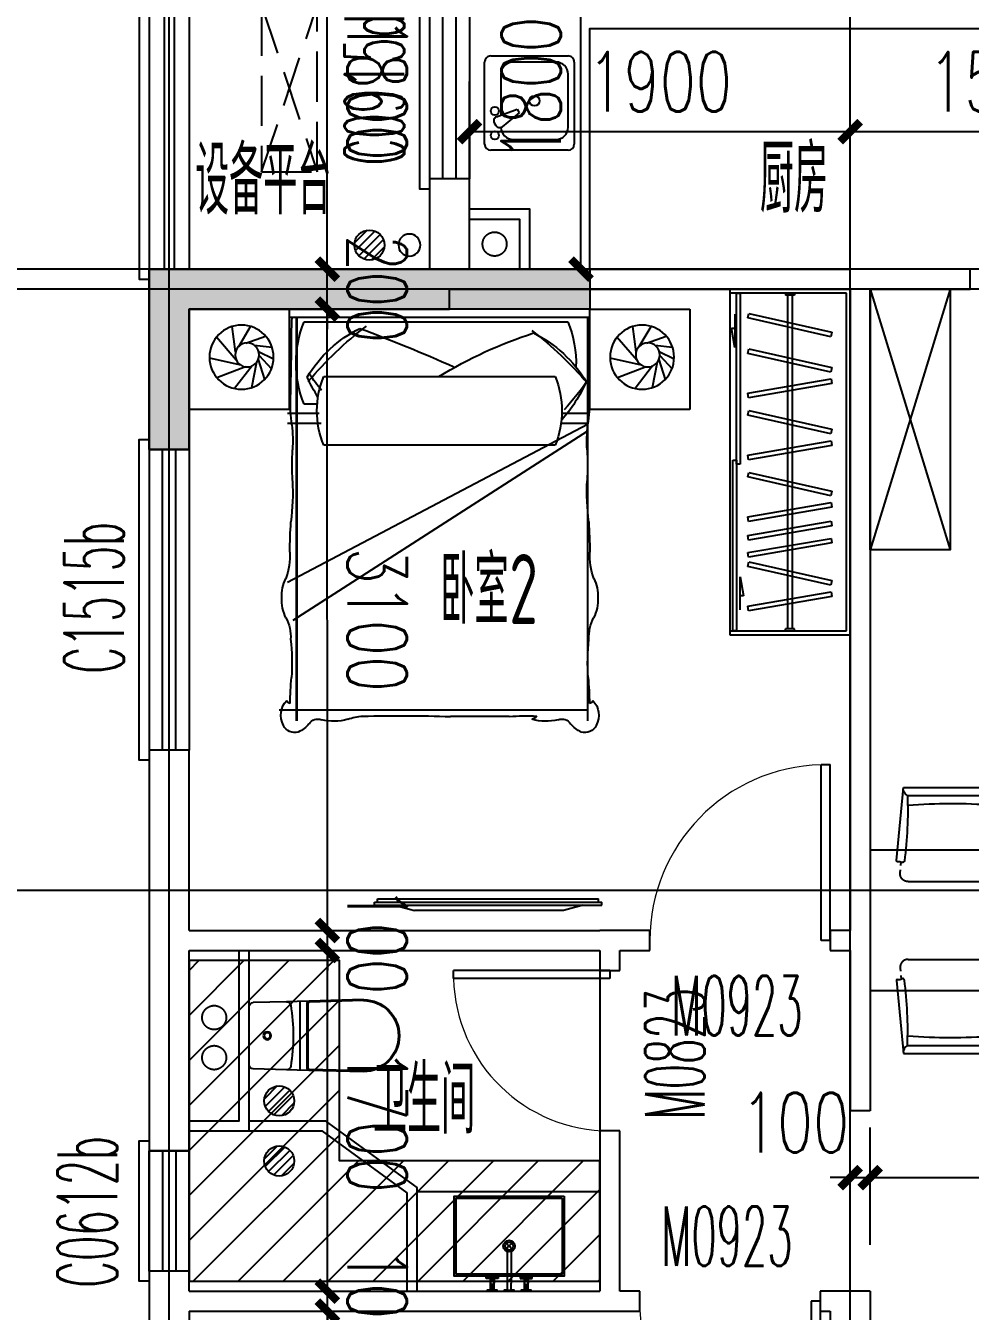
# Model space of a CAD drawing. Extents: x -129588 to 17450, y 1144 to 109436.
# Drawn here: x -44830 to -40114, y 19398 to 25813 of the extents above; entities that cross this region are included whole.
import ezdxf

# ---------------------------------------------------------------- set-up
doc = ezdxf.new("R2010")
doc.units = 0
doc.header["$LTSCALE"] = 1000
doc.header["$MEASUREMENT"] = 0
doc.linetypes.add('DASH', pattern=[0.35, 0.25, -0.1])
doc.linetypes.add('PS', pattern=[3200, 1500, -200, 1500])
for name, color, linetype in [('_S-空调立管', 7, 'Continuous'), ('A-Lvtry', 5, 'Continuous'), ('A-空调室外机', 5, 'DASH'), ('A-第三道尺寸线', 105, 'Continuous'), ('A-线脚看线', 9, 'Continuous'), ('A-降板区域', 251, 'Continuous'), ('AE-FLOR', 151, 'Continuous'), ('DOTE', 16, 'Continuous'), ('NL', 5, 'Continuous'), ('PS', 6, 'PS'), ('PUB_HATCH', 8, 'Continuous'), ('PUB_TEXT', 7, 'Continuous'), ('WALL', 2, 'Continuous'), ('WINDOW', 4, 'Continuous'), ('WINDOW_TEXT', 7, 'Continuous'), ('剪力墙', 6, 'Continuous'), ('商业', 2, 'Continuous'), ('栏杆', 142, 'Continuous')]:
    doc.layers.add(name, color=color, linetype=linetype)
for name, color, linetype, plot in [('A-area(算全面积)', 21, 'Continuous', False), ('A-area(算半面积)', 23, 'Continuous', False), ('A-FUR', 8, 'Continuous', False)]:
    doc.layers.add(name, color=color, linetype=linetype, plot=plot)
doc.styles.add('_TCH_DIM_T3', font='SIMPLEX.shx', dxfattribs={"width": 0.705882, "bigfont": 'GBCBIG.shx'})
doc.styles.add('_TCH_WINDOW', font='SIMPLEX.shx', dxfattribs={"width": 0.7, "height": 3.5, "bigfont": 'GBCBIG.shx'})
doc.styles.get("Standard").update_dxf_attribs({"font": 'gbenor.shx', "width": 0.7, "bigfont": 'gbcbig.shx'})
doc.dimstyles.new('_TCH_ARCH&&100', dxfattribs={"dimtxt": 297.5, "dimasz": 100, "dimexe": 250, "dimexo": 300, "dimgap": 100, "dimtad": 1, "dimdec": 0, "dimzin": 0, "dimdsep": 46, "dimtxsty": '_TCH_DIM_T3', "dimblk": 'ARCHTICK', "dimcen": 0.09, "dimclrt": 7, "dimazin": 2, "dimtfac": 1, "dimtdec": 0, "dimtix": 1, "dimtmove": 2, "dimatfit": 3, "dimfxl": 0, "dimtolj": 1, "dimtzin": 0, "dimarcsym": 0})

# ---------------------------------------------------------------- blocks, each defined once
blk = doc.blocks.new('jgjlq030328')
at = {"layer": 'PUB_HATCH'}
blk.add_hatch(color=256, dxfattribs=at).paths.add_polyline_path([(-290535, 16011.9), (-290535, 16911.9), (-288335, 16911.9), (-288335, 16711.9), (-290335, 16711.9), (-290335, 16011.9)])
at = {"layer": '剪力墙'}
blk.add_lwpolyline([(-290535, 16011.9), (-290535, 16911.9), (-288335, 16911.9), (-288335, 16711.9), (-290335, 16711.9), (-290335, 16011.9)], close=True, dxfattribs=at)
blk = doc.blocks.new('zhouxianssceng0329')
at = {"layer": 'DOTE'}
for p, q in [((-44113.7, 132089.9), (-44113.7, 156469.4)), ((-40713.7, 132089.9), (-40713.7, 156469.4)), ((-3313.7, 143398.2), (-44988.6, 143398.2)), ((5501.3, 143298.2), (-44988.6, 143298.2)), ((5501.3, 140298.2), (-44988.6, 140298.2))]:
    blk.add_line(p, q, dxfattribs=at)
blk = doc.blocks.new('_ArchTick')
at = {"color": 0, "linetype": 'ByBlock', "const_width": 0.4}
blk.add_lwpolyline([(-0.5, -0.5), (0.5, 0.5)], dxfattribs=at)
blk = doc.blocks.new('*D995')
at = {"layer": 'A-第三道尺寸线', "color": 0, "lineweight": -2, "transparency": 16777216}
for p, q in [((17959.3, 171234.8), (18515.6, 171234.8)), ((18265.6, 169434.8), (18265.6, 171234.8)), ((17959.3, 169434.8), (18515.6, 169434.8))]:
    blk.add_line(p, q, dxfattribs=at)
at = {"layer": 'Defpoints', "color": 0, "transparency": 16777216}
for p in [(17659.3, 171234.8), (18265.6, 171234.8), (17659.3, 169434.8)]:
    blk.add_point(p, dxfattribs=at)
at = {"layer": 'A-第三道尺寸线', "color": 0, "lineweight": -2, "transparency": 16777216, "xscale": 100, "yscale": 100, "zscale": 100}
for p, rotation in [((18265.6, 171234.8), 90), ((18265.6, 169434.8), 270)]:
    blk.add_blockref('_ArchTick', p, dxfattribs=dict(at, rotation=rotation))
at = {"layer": 'A-第三道尺寸线', "color": 7, "transparency": 16777216, "insert": (18016.8, 170334.8), "char_height": 297.5, "attachment_point": 5, "rotation": 90, "style": '_TCH_DIM_T3'}
blk.add_mtext('\\A1;1800', dxfattribs=at)
blk = doc.blocks.new('A$C2EEA3612')
at = {"linetype": 'Continuous'}
for p, q in [((-180, 570), (-172.9, 299.7)), ((-175, 570.2), (-168, 299.8)), ((175, 570.2), (168, 299.8)), ((180, 570), (172.9, 299.7)), ((-172.9, 299.7), (-171.1, 240)), ((-163, 295), (163, 295)), ((-163, 290), (163, 290)), ((172.9, 299.7), (171.1, 240)), ((-171.6, 255), (171.6, 255)), ((-171.1, 240), (-169.5, 186.6)), ((171.1, 240), (169.5, 186.6)), ((-169.5, 186.6), (-165.6, 19.4)), ((169.5, 186.6), (165.6, 19.4)), ((-145.6, 0), (145.6, 0))]:
    blk.add_line(p, q, dxfattribs=at)
for radius in [20, 15]:
    blk.add_circle((0, 90), radius, dxfattribs=at)
for centre, radius, start, end in [((0, 570), 180, 0, 180), ((0, 570), 175, 0, 180), ((-163, 300), 10, 181.7534, 270), ((-163, 300), 5, 181.7534, 270), ((163, 300), 5, 270, 358.2466), ((163, 300), 10, 270, 358.2466), ((-149.5, 187.2), 20, 99.85566, 181.7534), ((0, -673.3), 893.4, 80.14434, 99.85566), ((149.5, 187.2), 20, 358.2466, 80.14434), ((-145.6, 20), 20, 181.7534, 270), ((145.6, 20), 20, 270, 358.2466)]:
    blk.add_arc(centre, radius, start, end, dxfattribs=at)
blk = doc.blocks.new('g3wr')
at = {"color": 251}
blk.add_wipeout([(92376.5, 176270.3), (92376.5, 176416), (92376.5, 176561.6), (92382.1, 176575.5), (92395.9, 176581.5), (92459.4, 176583.5), (92576.3, 176580.9), (92666.2, 176588.6), (92736.4, 176588), (92946.5, 176596), (92946.5, 176591), (93056.8, 176558.2), (93056.8, 176558.2), (93126.5, 176416), (93075.6, 176297.8), (92946.5, 176236), (92831.5, 176244.5), (92676.2, 176243), (92576.3, 176251), (92395.9, 176250.4)], dxfattribs=at)
at = {"xscale": -1, "rotation": 270}
blk.add_blockref('A$C2EEA3612', (92376.5, 176416), dxfattribs=at)
blk = doc.blocks.new('A$C12CE3BE6')
at = {"ltscale": 10}
for p, q in [((180, 469), (200, 469)), ((184.5, 442), (184.5, 469)), ((195.5, 442), (195.5, 469)), ((285.2, 469), (265.2, 469)), ((370, 469), (350, 469)), ((354.5, 442), (354.5, 469)), ((365.5, 442), (365.5, 469)), ((220, 412), (160, 412)), ((160, 412), (160, 405)), ((220, 405), (160, 405)), ((180, 412), (180, 435)), ((182.5, 422), (182.5, 442)), ((197.5, 442), (182.5, 442)), ((197.5, 422), (182.5, 422)), ((187, 412), (187, 422)), ((193, 412), (193, 422)), ((197.5, 422), (197.5, 442)), ((200, 412), (200, 435)), ((220, 405), (220, 412)), ((265.2, 260), (265.2, 435)), ((285.2, 260), (285.2, 435)), ((330, 412), (390, 412)), ((330, 405), (330, 412)), ((330, 405), (390, 405)), ((350, 412), (350, 435)), ((352.5, 422), (352.5, 442)), ((352.5, 442), (367.5, 442)), ((352.5, 422), (367.5, 422)), ((357, 412), (357, 422)), ((363, 412), (363, 422)), ((367.5, 422), (367.5, 442)), ((370, 412), (370, 435)), ((390, 412), (390, 405))]:
    blk.add_line(p, q, dxfattribs=at)
for p, q in [((260.9, 235.9), (289.1, 264.1)), ((260.9, 264.1), (289.1, 235.9))]:
    blk.add_line(p, q)
for points in [[(200, 435), (200, 469), (215, 469), (215, 475), (165, 475), (165, 469), (180, 469), (180, 435)], [(285.2, 435), (285.2, 469), (299.8, 469), (299.8, 475), (250.2, 475), (250.2, 469), (265.2, 469), (265.2, 435)], [(370, 435), (370, 469), (385, 469), (385, 475), (335, 475), (335, 469), (350, 469), (350, 435)]]:
    blk.add_lwpolyline(points, dxfattribs=at)
for points in [[(0, 0), (0, 400), (550, 400), (550, 0)], [(10, 10), (10, 390), (540, 390), (540, 10)]]:
    blk.add_lwpolyline(points, close=True)
for centre in [(190, 408.5), (360, 408.5)]:
    blk.add_circle(centre, 3.5, dxfattribs=at)
for radius in [29.1, 20]:
    blk.add_circle((275, 250), radius)
blk.add_arc((275.2, 260), 10, 180, 0, dxfattribs=at)
blk = doc.blocks.new('床-次')
for p, q in [((0, 1250), (-500, 1250)), ((-500, 1250), (-500, 750)), ((0, 750), (0, 1250)), ((-230.3, 1099.5), (-298, 1160.7)), ((-211.2, 1097.1), (-246.7, 1171.4)), ((-179.1, 1074.2), (-189.7, 1163.7)), ((-251.5, 1094.8), (-351.2, 1125.9)), ((-168.5, 1032.8), (-133.7, 1131.8)), ((-281.6, 1064.1), (-395.4, 976.5)), ((-264.8, 1087), (-391.3, 1061.6)), ((-287.6, 1032.1), (-341.4, 888.3)), ((-185.3, 997.5), (-85.7, 1056.5)), ((-279.8, 1009.2), (-244.4, 851.5)), ((-253.8, 985.3), (-140.1, 886)), ((-212.8, 981.5), (-86.3, 964.7)), ((-40, 738.5), (-2054.4, 738.5)), ((-40, 738.5), (-2054.4, 738.5)), ((-1999.7, 738.5), (-1999.7, -801.2)), ((-608.2, 738.5), (-1552.4, -732.5)), ((-575.1, 738.5), (-1363.6, -758.2)), ((-570.6, 738.5), (-570.6, 606)), ((-519.8, 738.5), (-519.8, 615.5)), ((-500, 750), (0, 750)), ((-40, -750), (-40, 750)), ((-40, 750), (0, 750)), ((0, 750), (0, -750)), ((-63, -675.7), (-63, 640.9)), ((-678.3, 577.3), (-678.3, -578.2)), ((-336.3, -578.2), (-336.3, 577.3)), ((-570.6, -590.9), (-570.6, -758.2)), ((-519.8, -600.4), (-519.8, -758.2)), ((-473.4, -610.8), (-473.4, -675.7)), ((-40, -711.5), (-2054.4, -711.5)), ((-40, -715.5), (-2054.4, -715.5)), ((0, -750), (-500, -750)), ((-500, -750), (-500, -1250)), ((0, -750), (-40, -750)), ((0, -1250), (0, -750)), ((-211.2, -902.9), (-246.7, -828.6)), ((-251.5, -905.2), (-351.2, -874.1)), ((-230.3, -900.5), (-298, -839.3)), ((-179.1, -925.8), (-189.7, -836.3)), ((-168.5, -967.2), (-133.7, -868.2)), ((-281.6, -935.9), (-395.4, -1023.5)), ((-264.8, -913), (-391.3, -938.4)), ((-185.3, -1002.5), (-85.7, -943.5)), ((-287.6, -967.9), (-341.4, -1111.7)), ((-279.8, -990.8), (-244.4, -1148.5)), ((-253.8, -1014.7), (-140.1, -1114)), ((-212.8, -1018.5), (-86.3, -1035.3)), ((-500, -1250), (0, -1250))]:
    blk.add_line(p, q)
for centre, radius in [((-239.3, 1011.5), 160), ((-228.1, 1039.5), 60), ((-239.3, -988.5), 160), ((-228.1, -960.5), 60)]:
    blk.add_circle(centre, radius)
for centre, radius, start, end in [((-2050.6, 726), 61.8, 114.65516, 197.05817), ((-2025.4, 689.2), 106, 45.78413, 118.72126), ((-1447.1, 581), 209.9, 87.96316, 116.12762), ((-1430.8, 599), 192, 63.04698, 92.64916), ((-1225.8, 1105.3), 355.3, 250.60635, 272.32801), ((-1983, 763.6), 138.4, 203.70607, 231.95597), ((-1950.6, 749.2), 16, 93.39574, 183.44183), ((-1965.7, -466.9), 1215.2, 83.96781, 90.04075), ((-1770.2, 1899.8), 1160.2, 266.64954, 276.11997), ((-1636.1, 955.2), 209.3, 267.15615, 297.45765), ((-1221.3, -1525.3), 2275.6, 85.96877, 89.74947), ((-909.2, 2045.3), 1309.4, 263.33019, 272.35813), ((-778.2, -773.7), 1512.6, 87.0776, 92.9224), ((-655.9, 1541.2), 805.5, 266.782, 275.59148), ((-480.7, 163.8), 583.8, 86.03666, 99.53314), ((-58.4, 47), 749.3, 113.83469, 131.46224), ((532.5, -530), 1548.8, 124.57489, 131.88808), ((-774.9, -20652.4), 21401.2, 88.49238, 89.10433), ((-1546.8, -636.7), 1810.6, 37.31306, 49.42063), ((-689.8, 185.7), 637.9, 26.40883, 59.00025), ((-160, -2198.1), 2939.9, 87.66163, 91.01156), ((-2098.3, 610.2), 53.6, 340.23108, 55.86441), ((-268.2, 142.5), 539, 67.62117, 92.10241), ((-1819.9, 531), 236, 164.99871, 197.18078), ((-507.3, 161.9), 449.1, 67.62117, 112.37883), ((-2002.9, 452.2), 43.4, 129.07345, 167.94605), ((-2962.5, 430.3), 933.9, 354.95264, 3.41649), ((-2185.6, 1136.9), 2172.2, 328.3558, 342.10444), ((5743.4, 272.5), 7776, 179.44258, 181.07566), ((-1219.9, 79.3), 812.7, 176.67233, 181.72422), ((-7673.2, -3224.4), 8087.9, 20.45865, 24.04845), ((-9950.5, -199.5), 7922.3, 358.6733, 1.8401), ((-2329.2, -362.3), 299.6, 341.30518, 356.04213), ((-1523.8, 732.7), 1810.6, 309.96455, 322.68694), ((-666.8, -113.7), 637.9, 300.99975, 333.59117), ((-1819.9, -528), 236, 162.81922, 195.00129), ((-2098.3, -607.2), 53.6, 304.13559, 19.76892), ((-507.3, -162.9), 449.1, 247.62117, 292.37883), ((-35.4, 25), 749.3, 237.46377, 246.16531), ((555.5, 626), 1548.8, 231.63721, 235.42511), ((-2050.6, -723), 61.8, 162.94183, 245.34484), ((-1983, -760.6), 138.4, 128.04403, 156.29393), ((-268.2, -177.3), 539, 247.62117, 292.37883), ((-2025.4, -686.2), 106, 241.27874, 314.21587), ((-1950.6, -746.2), 16, 176.55817, 266.60426), ((-1965.7, 469.9), 1215.2, 269.95925, 276.03219), ((-1770.2, -1896.8), 1160.2, 83.88003, 93.35046), ((-1636.1, -952.2), 209.3, 62.54235, 92.84385), ((-1447.1, -578), 209.9, 243.87238, 272.03684), ((-1430.8, -596), 192, 267.35084, 296.95302), ((-1225.8, -1102.3), 355.3, 87.67199, 109.39365), ((-1221.3, 1528.3), 2275.6, 270.25053, 274.03123), ((-909.2, -2042.3), 1309.4, 87.64187, 96.66981), ((-778.2, 776.7), 1512.6, 267.0776, 272.9224), ((-655.9, -1538.2), 805.5, 84.40852, 93.218), ((-480.7, -160.8), 583.8, 260.46686, 273.96334), ((-774.9, 20655.4), 21401.2, 270.89567, 271.50762), ((-160, 2201.1), 2939.9, 268.98844, 272.33837)]:
    blk.add_arc(centre, radius, start, end)
at = {"text_generation_flag": 4, "width": 0.8, "flags": 9}
for tag, p in [('XSIZE', (-239.3, 1011.5)), ('YSIZE', (-239.3, 1011.5)), ('XSIZE', (-239.3, -988.5)), ('YSIZE', (-239.3, -988.5))]:
    blk.add_attdef(tag, p, '', height=0.5, rotation=180, dxfattribs=at)
blk = doc.blocks.new('32Y54')
at = {"linetype": 'DASH', "ltscale": 20}
for p, q in [((-6926.5, 151563.5), (-6926.5, 152666.1)), ((-6911.2, 152666.1), (-6926.5, 152666.1)), ((-6911.2, 151548.5), (-6911.2, 152682.5)), ((-6911.2, 151548.5), (-6911.2, 152682.5)), ((-6896.2, 152682.5), (-6911.2, 152682.5)), ((-6896.2, 151548.5), (-6896.2, 152682.5)), ((-6896.2, 152590), (-6868.9, 152491.4)), ((-6868.9, 152491.4), (-6868.9, 151747.1)), ((-6896.2, 151648.5), (-6868.9, 151747.1)), ((-6896.2, 151548.5), (-6911.2, 151548.5))]:
    blk.add_line(p, q, dxfattribs=at)
at = {"linetype": 'ByBlock', "ltscale": 20}
blk.add_line((-6911.2, 151563.5), (-6926.5, 151563.5), dxfattribs=at)
blk = doc.blocks.new('u5g')
at = {"color": 8, "linetype": 'DASH', "ltscale": 20}
for p, q in [((10502.8, 151826.4), (10512.8, 151826.4)), ((10502.8, 151776.4), (10512.8, 151776.4)), ((10512.8, 151826.4), (10512.8, 151776.4)), ((12177.7, 151813.9), (10512.8, 151813.9)), ((12177.7, 151788.9), (10512.8, 151788.9)), ((12187.8, 151826.4), (12177.7, 151826.4)), ((12177.7, 151826.4), (12177.7, 151776.4)), ((12187.8, 151776.4), (12177.7, 151776.4))]:
    blk.add_line(p, q, dxfattribs=at)
at = {"color": 8, "ltscale": 20}
for p, q in [((11917.6, 151531.4), (12012.7, 151550.3)), ((12082.8, 151531.4), (11917.6, 151531.4)), ((12012.7, 151550.3), (12012.7, 151531.4)), ((10607.7, 151503.4), (10772.9, 151503.4)), ((10772.9, 151503.4), (10677.8, 151484.5)), ((10677.8, 151484.5), (10677.8, 151503.4))]:
    blk.add_line(p, q, dxfattribs=at)
at = {"linetype": 'DASH', "ltscale": 20}
for points in [[(12207.8, 152126.4), (10482.8, 152126.4), (10482.8, 151476.4), (12207.8, 151476.4)], [(10502.8, 151531.4), (11355.3, 151531.4), (11355.3, 151511.4), (10502.8, 151511.4)], [(11335.3, 151511.4), (12187.8, 151511.4), (12187.8, 151491.4), (11335.3, 151491.4)]]:
    blk.add_lwpolyline(points, close=True, dxfattribs=at)
blk.add_lwpolyline([(12187.8, 151476.4), (12187.8, 152106.4), (10502.8, 152106.4), (10502.8, 151476.4)], dxfattribs=at)
at = {"color": 8, "linetype": 'DASH', "ltscale": 20}
for points in [[(10603.3, 151578.7), (10696.8, 152026.6), (10719.8, 152021.8), (10626.3, 151573.9)], [(10780.1, 151578.7), (10873.6, 152026.6), (10896.6, 152021.8), (10803.1, 151573.9)], [(11001.3, 151572.3), (10930.5, 152024.3), (10953.7, 152028), (11024.5, 151576)], [(11087.5, 151578.7), (11181, 152026.6), (11204, 152021.8), (11110.4, 151573.9)], [(11310.5, 151572.3), (11239.7, 152024.3), (11262.9, 152028), (11333.7, 151576)], [(11396.6, 151578.7), (11490.1, 152026.6), (11513.1, 152021.8), (11419.6, 151573.9)], [(11617.8, 151572.3), (11547, 152024.3), (11570.2, 152028), (11641, 151576)], [(11711, 151572.3), (11640.2, 152024.3), (11663.4, 152028), (11734.2, 151576)], [(11796.6, 151572.3), (11725.8, 152024.3), (11749, 152028), (11819.8, 151576)], [(11842.7, 151578.7), (11936.3, 152026.6), (11959.3, 152021.8), (11865.7, 151573.9)], [(12064, 151572.3), (11993.2, 152024.3), (12016.4, 152028), (12087.2, 151576)]]:
    blk.add_lwpolyline(points, close=True, dxfattribs=at)
blk = doc.blocks.new('chair4')
at = {"ltscale": 20}
for p, q in [((-364.8, 269), (0, 234.3)), ((-388.8, 247), (-371.7, 245.5)), ((-40, 213.8), (-40, -213.8)), ((0, 234.3), (0, -234.3)), ((-388.8, -247), (-371.7, -245.5)), ((-364.8, -269), (0, -234.3))]:
    blk.add_line(p, q, dxfattribs=at)
at = {"linetype": 'DASH', "ltscale": 200}
for p, q in [((-470, 210.5), (-470, -210.5)), ((-426.4, 250.4), (-410.4, 248.9)), ((-426.4, -250.4), (-410.4, -248.9))]:
    blk.add_line(p, q, dxfattribs=at)
at = {"ltscale": 20, "extrusion": (0, 0, -1)}
for centre, major_axis, ratio, start_param, end_param in [((-440.3, 264.1), (50.3, 50.3), 1, 0.774487, 1.131895), ((-365.2, 265), (2.83, 2.83), 1, 3.91608, 5.586837), ((-365.9, 237.3), (5.66, -5.66), 1, 0.914477, 2.702691), ((-124.5, 1886.5), (-1792.2, 85), 0.932857, 4.621064, 4.803714), ((-2032.8, -2.5), (-3, 2384.1), 0.819086, 1.481782, 1.659811), ((-6.5, 197.7), (26.3, 26.3), 1, 4.375488, 5.671939), ((-365.9, -237.3), (5.66, 5.66), 1, 3.580494, 5.368708), ((-440.3, -264.1), (50.3, -50.3), 1, -1.131895, -0.774487), ((-124.5, -1886.5), (1792.2, 85), 0.932857, 4.621064, 4.803714), ((-6.5, -197.7), (26.3, 26.3), 1, 2.182042, 3.478494), ((-365.2, -265), (2.83, -2.83), 1, 0.696349, 2.367105)]:
    blk.add_ellipse(centre, major_axis=major_axis, ratio=ratio, start_param=start_param, end_param=end_param, dxfattribs=at)
at = {"linetype": 'DASH', "ltscale": 200, "extrusion": (0, 0, -1)}
for centre, start_param, end_param in [((-430, 210.5), 3.926991, 5.586837), ((-430, -210.5), 2.267145, 3.926991)]:
    blk.add_ellipse(centre, major_axis=(28.3, 28.3), ratio=1, start_param=start_param, end_param=end_param, dxfattribs=at)
blk = doc.blocks.new('canzhuo01')
for p, q in [((38356.8, 175032.9), (36956.8, 175032.9)), ((38356.8, 174332.9), (38356.8, 175032.9)), ((36956.8, 174332.9), (38356.8, 174332.9))]:
    blk.add_line(p, q)
at = {"extrusion": (0, 0, -1), "xscale": -1, "zscale": -1, "rotation": 270}
for p in [(-37356.8, 175346.8), (-37956.8, 175346.8)]:
    blk.add_blockref('chair4', p, dxfattribs=at)
at = {"xscale": -1, "rotation": 90}
for p in [(37356.8, 174018.9), (37956.8, 174018.9)]:
    blk.add_blockref('chair4', p, dxfattribs=at)
blk = doc.blocks.new('t4')
at = {"layer": 'A-Lvtry'}
for p, q in [((3876545.3, 2552259.6), (3876931.4, 2552259.6)), ((3876514.8, 2551819.5), (3876514.8, 2552229.1)), ((3876819.6, 2552205.6), (3876606.3, 2552205.6)), ((3876961.9, 2552229.1), (3876961.9, 2551819.5)), ((3876545.3, 2552144.6), (3876545.3, 2551880.5)), ((3876790.3, 2552072.2), (3876875.1, 2552142)), ((3876913.8, 2552122.3), (3876905.6, 2552136.5)), ((3876800.4, 2552054.6), (3876790.3, 2552072.2)), ((3876903.3, 2552093.1), (3876800.4, 2552054.6)), ((3876880.6, 2551880.5), (3876880.6, 2552084.6)), ((3876606.3, 2551819.5), (3876819.6, 2551819.5)), ((3876931.4, 2551789), (3876545.3, 2551789))]:
    blk.add_line(p, q, dxfattribs=at)
for centre, major_axis, start_param, end_param in [((3876545.3, 2552229.1), (-21.6, 21.6), -0.785398, 0.785398), ((3876931.4, 2552229.1), (-21.6, 21.6), 3.926991, 5.497787), ((3876606.3, 2552144.6), (-43.1, 43.1), -0.785398, 0.785398), ((3876819.6, 2552144.6), (43.1, 43.1), 5.497787, 7.068583), ((3876911.1, 2552185.3), (-14.4, 14.4), 4.712389, 10.995574), ((3876888, 2552126.3), (14.4, 14.4), 6.021386, 7.757331), ((3876911.1, 2552063.4), (14.4, 14.4), 6.283185283893945, 12.56637059107353), ((3876896.2, 2552112.2), (-14.4, 14.4), 2.714645, 4.45059), ((3876713, 2552012.6), (18, 18), 6.283185283897186, 12.56637059107677), ((3876606.3, 2551880.5), (-43.1, 43.1), 0.785398, 2.356194), ((3876819.6, 2551880.5), (-43.1, 43.1), 2.356194, 3.926991), ((3876545.3, 2551819.5), (21.6, 21.6), 2.356194, 3.926991), ((3876931.4, 2551819.5), (-21.6, 21.6), 2.356194, 3.926991)]:
    blk.add_ellipse(centre, major_axis=major_axis, ratio=1, start_param=start_param, end_param=end_param, dxfattribs=at)
blk = doc.blocks.new('ktswaj')
at = {"linetype": 'DASH'}
blk.add_lwpolyline([(15990.1, 179082.6), (15990.1, 178253.3), (16268.4, 178253.3), (16268.4, 179082.6)], close=True, dxfattribs=at)
for points in [[(15990.1, 179082.6), (16268.4, 178253.3)], [(15990.1, 178253.3), (16268.4, 179082.6)]]:
    blk.add_lwpolyline(points, dxfattribs=at)
blk = doc.blocks.new('$TCHSYS$WIN2D')
for p, q in [((-0.5, 0.5), (0.5, 0.5)), ((-0.5, 0.5), (-0.5, -0.5)), ((0.5, 0.5), (0.5, -0.5)), ((0.5, 0.1667), (-0.5, 0.1667)), ((0.5, -0.1667), (-0.5, -0.1667)), ((-0.5, -0.5), (0.5, -0.5))]:
    blk.add_line(p, q)
blk = doc.blocks.new('$DorLib2D$00000001')
for p, q in [((0.45, 0.975), (0.5, 0.975)), ((0.45, 0), (0.45, 0.975)), ((0.5, 0), (0.5, 0.975)), ((0.5, 0), (0.45, 0))]:
    blk.add_line(p, q)
at = {"lineweight": 13}
blk.add_arc((0.475, 0), 0.975, 91.46928, 180, dxfattribs=at)
blk = doc.blocks.new('*D1003')
at = {"layer": 'A-第三道尺寸线', "color": 0, "lineweight": -2, "transparency": 16777216}
for p, q in [((-4770.7, 164566.5), (-4770.7, 165151.6)), ((-4670.7, 164566.5), (-4670.7, 165151.6)), ((-4770.7, 164901.6), (-4870.7, 164901.6)), ((-4770.7, 164901.6), (-4670.7, 164901.6)), ((-4670.7, 164901.6), (-4570.7, 164901.6))]:
    blk.add_line(p, q, dxfattribs=at)
at = {"layer": 'Defpoints', "color": 0, "transparency": 16777216}
for p in [(-4670.7, 164901.6), (-4770.7, 164266.5), (-4670.7, 164266.5)]:
    blk.add_point(p, dxfattribs=at)
at = {"layer": 'A-第三道尺寸线', "color": 0, "lineweight": -2, "transparency": 16777216, "xscale": 100, "yscale": 100, "zscale": 100}
blk.add_blockref('_ArchTick', (-4770.7, 164901.6), dxfattribs=at)
at = {"layer": 'A-第三道尺寸线', "color": 0, "lineweight": -2, "transparency": 16777216, "xscale": 100, "yscale": 100, "zscale": 100, "rotation": 180}
blk.add_blockref('_ArchTick', (-4670.7, 164901.6), dxfattribs=at)
at = {"layer": 'A-第三道尺寸线', "color": 7, "transparency": 16777216, "insert": (-5045.7, 165176.6), "char_height": 297.5, "attachment_point": 5, "style": '_TCH_DIM_T3'}
blk.add_mtext('\\A1;100', dxfattribs=at)
blk = doc.blocks.new('*D1004')
at = {"layer": 'A-第三道尺寸线', "color": 0, "lineweight": -2, "transparency": 16777216}
for p, q in [((-4670.7, 164566.5), (-4670.7, 165151.6)), ((-1470.7, 164566.5), (-1470.7, 165151.6)), ((-4670.7, 164901.6), (-1470.7, 164901.6))]:
    blk.add_line(p, q, dxfattribs=at)
at = {"layer": 'Defpoints', "color": 0, "transparency": 16777216}
for p in [(-1470.7, 164901.6), (-4670.7, 164266.5), (-1470.7, 164266.5)]:
    blk.add_point(p, dxfattribs=at)
at = {"layer": 'A-第三道尺寸线', "color": 0, "lineweight": -2, "transparency": 16777216, "xscale": 100, "yscale": 100, "zscale": 100, "rotation": 180}
blk.add_blockref('_ArchTick', (-4670.7, 164901.6), dxfattribs=at)
at = {"layer": 'A-第三道尺寸线', "color": 0, "lineweight": -2, "transparency": 16777216, "xscale": 100, "yscale": 100, "zscale": 100}
blk.add_blockref('_ArchTick', (-1470.7, 164901.6), dxfattribs=at)
at = {"layer": 'A-第三道尺寸线', "color": 7, "transparency": 16777216, "insert": (-3070.7, 165150.4), "char_height": 297.5, "attachment_point": 5, "style": '_TCH_DIM_T3'}
blk.add_mtext('\\A1;3200', dxfattribs=at)
blk = doc.blocks.new('*D1006')
at = {"layer": 'A-第三道尺寸线', "color": 0, "lineweight": -2, "transparency": 16777216}
for p, q in [((-7770.7, 171234.8), (-7130.8, 171234.8)), ((-7380.8, 169434.8), (-7380.8, 171234.8)), ((-7770.7, 169434.8), (-7130.8, 169434.8))]:
    blk.add_line(p, q, dxfattribs=at)
at = {"layer": 'Defpoints', "color": 0, "transparency": 16777216}
for p in [(-8070.7, 171234.8), (-7380.8, 171234.8), (-8070.7, 169434.8)]:
    blk.add_point(p, dxfattribs=at)
at = {"layer": 'A-第三道尺寸线', "color": 0, "lineweight": -2, "transparency": 16777216, "xscale": 100, "yscale": 100, "zscale": 100}
for p, rotation in [((-7380.8, 171234.8), 90.00040069436868), ((-7380.8, 169434.8), 270.0004006943687)]:
    blk.add_blockref('_ArchTick', p, dxfattribs=dict(at, rotation=rotation))
at = {"layer": 'A-第三道尺寸线', "color": 7, "transparency": 16777216, "insert": (-7132, 170334.8), "char_height": 297.5, "attachment_point": 5, "rotation": 270.0004, "style": '_TCH_DIM_T3'}
blk.add_mtext('\\A1;1800', dxfattribs=at)
blk = doc.blocks.new('*D1007')
at = {"layer": 'A-第三道尺寸线', "color": 0, "lineweight": -2, "transparency": 16777216}
for p, q in [((-7380.8, 169434.8), (-7380.8, 169534.8)), ((-7770.7, 169434.8), (-7130.8, 169434.8)), ((-7380.8, 169234.6), (-7380.8, 169434.8)), ((-7770.7, 169234.6), (-7130.8, 169234.6)), ((-7380.8, 169234.6), (-7380.8, 169134.6))]:
    blk.add_line(p, q, dxfattribs=at)
at = {"layer": 'Defpoints', "color": 0, "transparency": 16777216}
for p in [(-8070.7, 169434.8), (-7380.8, 169434.8), (-8070.7, 169234.6)]:
    blk.add_point(p, dxfattribs=at)
at = {"layer": 'A-第三道尺寸线', "color": 0, "lineweight": -2, "transparency": 16777216, "xscale": 100, "yscale": 100, "zscale": 100}
for p, rotation in [((-7380.8, 169434.8), 270.0004006943688), ((-7380.8, 169234.6), 90.00040069436872)]:
    blk.add_blockref('_ArchTick', p, dxfattribs=dict(at, rotation=rotation))
at = {"layer": 'A-第三道尺寸线', "color": 7, "transparency": 16777216, "insert": (-7132, 169334.7), "char_height": 297.5, "attachment_point": 5, "rotation": 270.0004, "style": '_TCH_DIM_T3'}
blk.add_mtext('\\A1;200', dxfattribs=at)
blk = doc.blocks.new('*D1008')
at = {"layer": 'A-第三道尺寸线', "color": 0, "lineweight": -2, "transparency": 16777216}
for p, q in [((-7770.7, 169234.6), (-7130.8, 169234.6)), ((-7380.7, 166134.8), (-7380.8, 169234.6)), ((-7770.7, 166134.8), (-7130.7, 166134.8))]:
    blk.add_line(p, q, dxfattribs=at)
at = {"layer": 'Defpoints', "color": 0, "transparency": 16777216}
for p in [(-8070.7, 169234.6), (-7380.8, 169234.6), (-8070.7, 166134.8)]:
    blk.add_point(p, dxfattribs=at)
at = {"layer": 'A-第三道尺寸线', "color": 0, "lineweight": -2, "transparency": 16777216, "xscale": 100, "yscale": 100, "zscale": 100}
for p, rotation in [((-7380.8, 169234.6), 90.00040069436868), ((-7380.7, 166134.8), 270.0004006943687)]:
    blk.add_blockref('_ArchTick', p, dxfattribs=dict(at, rotation=rotation))
at = {"layer": 'A-第三道尺寸线', "color": 7, "transparency": 16777216, "insert": (-7132, 167684.7), "char_height": 297.5, "attachment_point": 5, "rotation": 270.0004, "style": '_TCH_DIM_T3'}
blk.add_mtext('\\A1;3100', dxfattribs=at)
blk = doc.blocks.new('*D1009')
at = {"layer": 'A-第三道尺寸线', "color": 0, "lineweight": -2, "transparency": 16777216}
for p, q in [((-7380.7, 166134.8), (-7380.7, 166234.8)), ((-7770.7, 166134.8), (-7130.7, 166134.8)), ((-7380.7, 166034.8), (-7380.7, 166134.8)), ((-7770.7, 166034.8), (-7130.7, 166034.8)), ((-7380.7, 166034.8), (-7380.7, 165934.8))]:
    blk.add_line(p, q, dxfattribs=at)
at = {"layer": 'Defpoints', "color": 0, "transparency": 16777216}
for p in [(-8070.7, 166134.8), (-7380.7, 166134.8), (-8070.7, 166034.8)]:
    blk.add_point(p, dxfattribs=at)
at = {"layer": 'A-第三道尺寸线', "color": 0, "lineweight": -2, "transparency": 16777216, "xscale": 100, "yscale": 100, "zscale": 100}
for p, rotation in [((-7380.7, 166134.8), 270.0004006943685), ((-7380.7, 166034.8), 90.00040069436847)]:
    blk.add_blockref('_ArchTick', p, dxfattribs=dict(at, rotation=rotation))
at = {"layer": 'A-第三道尺寸线', "color": 7, "transparency": 16777216, "insert": (-7132, 166084.8), "char_height": 297.5, "attachment_point": 5, "rotation": 270.0004, "style": '_TCH_DIM_T3'}
blk.add_mtext('\\A1;100', dxfattribs=at)
blk = doc.blocks.new('*D1010')
at = {"layer": 'A-第三道尺寸线', "color": 0, "lineweight": -2, "transparency": 16777216}
for p, q in [((-7770.7, 166034.8), (-7130.7, 166034.8)), ((-7380.7, 164334.8), (-7380.7, 166034.8)), ((-7770.7, 164334.8), (-7130.7, 164334.8))]:
    blk.add_line(p, q, dxfattribs=at)
at = {"layer": 'Defpoints', "color": 0, "transparency": 16777216}
for p in [(-8070.7, 166034.8), (-7380.7, 166034.8), (-8070.7, 164334.8)]:
    blk.add_point(p, dxfattribs=at)
at = {"layer": 'A-第三道尺寸线', "color": 0, "lineweight": -2, "transparency": 16777216, "xscale": 100, "yscale": 100, "zscale": 100}
for p, rotation in [((-7380.7, 166034.8), 90.00040069436868), ((-7380.7, 164334.8), 270.0004006943687)]:
    blk.add_blockref('_ArchTick', p, dxfattribs=dict(at, rotation=rotation))
at = {"layer": 'A-第三道尺寸线', "color": 7, "transparency": 16777216, "insert": (-7132, 165184.8), "char_height": 297.5, "attachment_point": 5, "rotation": 270.0004, "style": '_TCH_DIM_T3'}
blk.add_mtext('\\A1;1700', dxfattribs=at)
blk = doc.blocks.new('*D1011')
at = {"layer": 'A-第三道尺寸线', "color": 0, "lineweight": -2, "transparency": 16777216}
for p, q in [((-7380.7, 164334.8), (-7380.7, 164434.8)), ((-7770.7, 164334.8), (-7130.7, 164334.8)), ((-7380.7, 164234.8), (-7380.7, 164334.8)), ((-7770.7, 164234.8), (-7130.7, 164234.8)), ((-7380.7, 164234.8), (-7380.7, 164134.8))]:
    blk.add_line(p, q, dxfattribs=at)
at = {"layer": 'Defpoints', "color": 0, "transparency": 16777216}
for p in [(-8070.7, 164334.8), (-7380.7, 164334.8), (-8070.7, 164234.8)]:
    blk.add_point(p, dxfattribs=at)
at = {"layer": 'A-第三道尺寸线', "color": 0, "lineweight": -2, "transparency": 16777216, "xscale": 100, "yscale": 100, "zscale": 100}
for p, rotation in [((-7380.7, 164334.8), 270.0004006943687), ((-7380.7, 164234.8), 90.00040069436868)]:
    blk.add_blockref('_ArchTick', p, dxfattribs=dict(at, rotation=rotation))
at = {"layer": 'A-第三道尺寸线', "color": 7, "transparency": 16777216, "insert": (-7132, 164284.8), "char_height": 297.5, "attachment_point": 5, "rotation": 270.0004, "style": '_TCH_DIM_T3'}
blk.add_mtext('\\A1;100', dxfattribs=at)
blk = doc.blocks.new('*D1012')
at = {"layer": 'A-第三道尺寸线', "color": 0, "lineweight": -2, "transparency": 16777216}
for p, q in [((-7770.7, 164234.8), (-7130.7, 164234.8)), ((-7380.7, 160734.8), (-7380.7, 164234.8)), ((-7770.7, 160734.8), (-7130.7, 160734.8))]:
    blk.add_line(p, q, dxfattribs=at)
at = {"layer": 'Defpoints', "color": 0, "transparency": 16777216}
for p in [(-8070.7, 164234.8), (-7380.7, 164234.8), (-8070.7, 160734.8)]:
    blk.add_point(p, dxfattribs=at)
at = {"layer": 'A-第三道尺寸线', "color": 0, "lineweight": -2, "transparency": 16777216, "xscale": 100, "yscale": 100, "zscale": 100}
for p, rotation in [((-7380.7, 164234.8), 90.00040069436868), ((-7380.7, 160734.8), 270.0004006943687)]:
    blk.add_blockref('_ArchTick', p, dxfattribs=dict(at, rotation=rotation))
at = {"layer": 'A-第三道尺寸线', "color": 7, "transparency": 16777216, "insert": (-7132, 162484.8), "char_height": 297.5, "attachment_point": 5, "rotation": 270.0004, "style": '_TCH_DIM_T3'}
blk.add_mtext('\\A1;3500', dxfattribs=at)
blk = doc.blocks.new('*D1024')
at = {"layer": 'A-第三道尺寸线', "color": 0, "lineweight": -2, "transparency": 16777216}
for p, q in [((-6670.7, 169734.8), (-6670.7, 170370.7)), ((-4770.7, 169734.8), (-4770.7, 170370.7)), ((-6670.7, 170120.7), (-4770.7, 170120.7))]:
    blk.add_line(p, q, dxfattribs=at)
at = {"layer": 'Defpoints', "color": 0, "transparency": 16777216}
for p in [(-4770.7, 170120.7), (-6670.7, 169434.8), (-4770.7, 169434.8)]:
    blk.add_point(p, dxfattribs=at)
at = {"layer": 'A-第三道尺寸线', "color": 0, "lineweight": -2, "transparency": 16777216, "xscale": 100, "yscale": 100, "zscale": 100, "rotation": 180}
blk.add_blockref('_ArchTick', (-6670.7, 170120.7), dxfattribs=at)
at = {"layer": 'A-第三道尺寸线', "color": 0, "lineweight": -2, "transparency": 16777216, "xscale": 100, "yscale": 100, "zscale": 100}
blk.add_blockref('_ArchTick', (-4770.7, 170120.7), dxfattribs=at)
at = {"layer": 'A-第三道尺寸线', "color": 7, "transparency": 16777216, "insert": (-5720.7, 170369.5), "char_height": 297.5, "attachment_point": 5, "style": '_TCH_DIM_T3'}
blk.add_mtext('\\A1;1900', dxfattribs=at)
blk = doc.blocks.new('*D1025')
at = {"layer": 'A-第三道尺寸线', "color": 0, "lineweight": -2, "transparency": 16777216}
for p, q in [((-4770.7, 169734.8), (-4770.7, 170370.7)), ((-3270.7, 169734.8), (-3270.7, 170370.7)), ((-4770.7, 170120.7), (-3270.7, 170120.7))]:
    blk.add_line(p, q, dxfattribs=at)
at = {"layer": 'Defpoints', "color": 0, "transparency": 16777216}
for p in [(-3270.7, 170120.7), (-4770.7, 169434.8), (-3270.7, 169434.8)]:
    blk.add_point(p, dxfattribs=at)
at = {"layer": 'A-第三道尺寸线', "color": 0, "lineweight": -2, "transparency": 16777216, "xscale": 100, "yscale": 100, "zscale": 100, "rotation": 180}
blk.add_blockref('_ArchTick', (-4770.7, 170120.7), dxfattribs=at)
at = {"layer": 'A-第三道尺寸线', "color": 0, "lineweight": -2, "transparency": 16777216, "xscale": 100, "yscale": 100, "zscale": 100}
blk.add_blockref('_ArchTick', (-3270.7, 170120.7), dxfattribs=at)
at = {"layer": 'A-第三道尺寸线', "color": 7, "transparency": 16777216, "insert": (-4020.7, 170369.5), "char_height": 297.5, "attachment_point": 5, "style": '_TCH_DIM_T3'}
blk.add_mtext('\\A1;1500', dxfattribs=at)
blk = doc.blocks.new('ssxianjiao0329')
at = {"layer": 'A-线脚看线'}
for points in [[(-44213.7, 145248.2), (-44263.7, 145248.2), (-44263.7, 143348.2), (-44213.7, 143348.2)], [(-42813.7, 144798.2), (-42863.7, 144798.2), (-42863.7, 143798.2), (-42813.7, 143798.2)], [(-44213.7, 140948.2), (-44263.7, 140948.2), (-44263.7, 142548.2), (-44213.7, 142548.2)], [(-44213.7, 138348.2), (-44263.7, 138348.2), (-44263.7, 139048.2), (-44213.7, 139048.2)]]:
    blk.add_lwpolyline(points, dxfattribs=at)
blk = doc.blocks.new('_LV13')
at = {"color": 0}
for p, q in [((-0.071, 0.495), (-0.495, 0.071)), ((0.183, 0.465), (-0.465, -0.183)), ((0.354, 0.354), (-0.354, -0.354)), ((0.465, 0.183), (-0.183, -0.465)), ((0.495, -0.071), (0.071, -0.495))]:
    blk.add_line(p, q, dxfattribs=at)
blk.add_circle((0, 0), 0.5)
blk = doc.blocks.new('fjdsajkjjg0505')
at = {"layer": '_S-空调立管'}
blk.add_lwpolyline([(-190567.9, 101388.5, 1), (-190677.9, 101388.5, 1)], format="xyb", close=True, dxfattribs=at)
at = {"layer": 'NL', "ltscale": 0.5, "extrusion": (0, 0, -1), "xscale": -150, "yscale": 150, "zscale": -150}
for p in [(190822.9, 101388.5), (191272.9, 97118.5), (191272.9, 96818.5)]:
    blk.add_blockref('_LV13', p, dxfattribs=at)
blk = doc.blocks.new('a1HUXING0323')
at = {"layer": 'A-第三道尺寸线'}
dim = blk.add_aligned_dim(p1=(17659.3, 169434.8), p2=(17659.3, 171234.8), distance=-606.3, dimstyle='_TCH_ARCH&&100', dxfattribs=at)
dim.commit()
dim.dimension.update_dxf_attribs({"geometry": '*D995', "text_midpoint": (18016.8, 170334.8)})
blk = doc.blocks.new('a2huxing0322')
at = {"layer": 'A-FUR'}
for points in [[(-4670.7, 169334.8), (-4270.7, 168034.8)], [(-4270.7, 169334.8), (-4670.7, 168034.8)]]:
    blk.add_lwpolyline(points, dxfattribs=at)
blk.add_lwpolyline([(-4670.7, 169334.8), (-4270.7, 169334.8), (-4270.7, 168034.8), (-4670.7, 168034.8)], close=True, dxfattribs=at)
at = {"layer": 'A-Lvtry'}
blk.add_line((-6933.2, 164832.5), (-6020.6, 164832.5), dxfattribs=at)
for points in [[(-6070.7, 169434.8), (-6070.7, 170634.8), (-3270.7, 170634.8)], [(-7770.7, 165184.8), (-7391.8, 165184.8), (-6933.2, 164851.7), (-6933.2, 164334.8)], [(-7770.7, 165134.8), (-7408.1, 165134.8), (-6983.2, 164826.2), (-6983.2, 164334.8)]]:
    blk.add_lwpolyline(points, dxfattribs=at)
at = {"layer": 'AE-FLOR'}
for points in [[(-8270.7, 171234.8), (-8270.7, 169434.8)], [(-8070.7, 171234.8), (-8070.7, 169434.8)]]:
    blk.add_lwpolyline(points, dxfattribs=at)
at = {"layer": 'PS', "ltscale": 0.5}
for centre in [(-6545.7, 169559.8), (-7945.7, 165700.3), (-7945.7, 165500.3)]:
    blk.add_circle(centre, 60, dxfattribs=at)
at = {"layer": 'WALL'}
for p, q in [((-6670.7, 169884.8), (-6870.7, 169884.8)), ((-6870.7, 169884.8), (-6870.7, 169434.8)), ((-6670.7, 169434.8), (-6670.7, 169884.8)), ((-8270.7, 169434.8), (-8170.7, 169434.8)), ((-8270.7, 169434.8), (-8270.7, 169234.8)), ((-8170.7, 169434.8), (-6870.7, 169434.8)), ((-6670.7, 169434.8), (-4770.7, 169434.8)), ((-4170.7, 169434.8), (-4770.7, 169434.8)), ((-4170.7, 169334.8), (-4170.7, 169434.8)), ((-6770.7, 169334.8), (-4770.7, 169334.8)), ((-6770.7, 169234.8), (-6770.7, 169334.8)), ((-4770.7, 169334.8), (-4770.7, 166134.8)), ((-4670.7, 169334.8), (-4170.7, 169334.8)), ((-4670.7, 169334.8), (-4670.7, 166034.8)), ((-8270.7, 169234.8), (-8270.7, 169234.8)), ((-8270.7, 169234.8), (-8270.7, 168534.8)), ((-8070.7, 168534.8), (-8070.7, 169234.8)), ((-8070.7, 169234.8), (-6770.7, 169234.8)), ((-8270.7, 168534.8), (-8070.7, 168534.8)), ((-8070.7, 167034.8), (-8270.7, 167034.8)), ((-8270.7, 167034.8), (-8270.7, 166034.8)), ((-8070.7, 166134.8), (-8070.7, 167034.8)), ((-8070.7, 166134.8), (-6020.7, 166134.8)), ((-5770.8, 166134.8), (-6020.7, 166134.8)), ((-5770.8, 166034.8), (-5770.8, 166134.8)), ((-4770.7, 166134.8), (-4870.8, 166134.8)), ((-4870.8, 166134.8), (-4870.8, 166034.8)), ((-8270.7, 166034.8), (-8270.7, 165034.8)), ((-8070.7, 166034.8), (-6020.7, 166034.8)), ((-8070.7, 165034.8), (-8070.7, 166034.8)), ((-6020.7, 166034.8), (-6020.7, 165934.8)), ((-5920.7, 165934.8), (-5920.7, 166034.8)), ((-5920.7, 166034.8), (-5770.8, 166034.8)), ((-4870.8, 166034.8), (-4770.7, 166034.8)), ((-4770.7, 166034.8), (-4770.7, 165234.8)), ((-4670.7, 166034.8), (-4670.7, 165234.8)), ((-6020.7, 165934.8), (-5920.7, 165934.8)), ((-4670.7, 165234.8), (-4770.7, 165234.8)), ((-5920.7, 165134.8), (-6020.7, 165134.8)), ((-6020.7, 165134.8), (-6020.7, 164334.8)), ((-5920.7, 164334.8), (-5920.7, 165134.8)), ((-8270.7, 165034.8), (-8070.7, 165034.8)), ((-8070.7, 164434.8), (-8270.7, 164434.8)), ((-8270.7, 164434.8), (-8270.7, 164334.8)), ((-8070.7, 164334.8), (-8070.7, 164434.8)), ((-8270.7, 164334.8), (-8270.7, 160534.8)), ((-8070.7, 164334.8), (-6020.7, 164334.8)), ((-5820.7, 164334.8), (-5920.7, 164334.8)), ((-5820.7, 164234.8), (-5820.7, 164334.8)), ((-4670.7, 164334.8), (-4920.7, 164334.8)), ((-4920.7, 164334.8), (-4920.7, 164234.8)), ((-4670.7, 164334.8), (-4670.7, 160734.8)), ((-8070.7, 164234.8), (-8070.7, 160734.8)), ((-8070.7, 164234.8), (-6020.7, 164234.8)), ((-6020.7, 164234.8), (-5820.7, 164234.8)), ((-4920.7, 164234.8), (-4870.7, 164234.8)), ((-4870.7, 164234.8), (-4870.7, 160734.8))]:
    blk.add_line(p, q, dxfattribs=at)
for points in [[(-6670.7, 169734.8), (-6370.7, 169734.8), (-6370.7, 169434.8)], [(-6670.7, 169684.8), (-6420.7, 169684.8), (-6420.7, 169434.8)], [(-8070.7, 165184.8), (-7820.7, 165184.8), (-7820.7, 166034.8)]]:
    blk.add_lwpolyline(points, dxfattribs=at)
at = {"layer": 'WINDOW'}
blk.add_line((-6020.7, 165934.8), (-6020.7, 165134.8), dxfattribs=at)
at = {"layer": '栏杆'}
for points in [[(-8195.7, 171234.8), (-8195.7, 169434.8)], [(-8145.7, 171234.8), (-8145.7, 169434.8)]]:
    blk.add_lwpolyline(points, dxfattribs=at)
at = {"layer": 'A-FUR', "yscale": 0.9231000000145286, "rotation": 270}
blk.add_blockref('u5g', (-145198.6, 179817.3), dxfattribs=at)
at = {"layer": 'A-FUR', "extrusion": (4.56361e-07, 1.25171e-07, -1), "zscale": -1.000000000000014, "rotation": 90}
blk.add_blockref('床-次', (6820.7, 169234.6), dxfattribs=at)
at = {"layer": 'A-FUR'}
blk.add_blockref('canzhuo01', (-41627.5, -8498.1), dxfattribs=at)
at = {"layer": 'A-FUR', "color": 8, "linetype": 'DASH', "ltscale": 0.4, "rotation": 270}
blk.add_blockref('32Y54', (-158693.2, 159365.8), dxfattribs=at)
at = {"layer": 'A-Lvtry'}
blk.add_blockref('g3wr', (-100147.2, -10806.2), dxfattribs=at)
at = {"layer": 'A-Lvtry', "rotation": 180}
blk.add_blockref('A$C12CE3BE6', (-6198.1, 164809.8), dxfattribs=at)
at = {"layer": 'A-空调室外机'}
blk.add_blockref('ktswaj', (-23700, -8333.1), dxfattribs=at)
at = {"layer": 'WINDOW'}
ref = blk.add_blockref('$TCHSYS$WIN2D', (-6770.7, 170334.8), dxfattribs=dict(at, xscale=900, yscale=200, zscale=900, rotation=270))
ref.add_attrib('A', 'C0915d', (-6997, 169953.3), dxfattribs={"layer": 'WINDOW_TEXT', "height": 297.5, "rotation": 90, "style": '_TCH_WINDOW', "width": 0.494118})
ref = blk.add_blockref('$TCHSYS$WIN2D', (-8170.7, 167784.8), dxfattribs=dict(at, xscale=1500, yscale=200, zscale=1500, rotation=270))
ref.add_attrib('A', 'C1515b', (-8397, 167417.3), dxfattribs={"layer": 'WINDOW_TEXT', "height": 297.5, "rotation": 90, "style": '_TCH_WINDOW', "width": 0.494118})
ref = blk.add_blockref('$DorLib2D$00000001', (-5320.8, 166084.8), dxfattribs=dict(at, xscale=900, yscale=900, zscale=900))
ref.add_attrib('A', 'M0923', (-5663.8, 165611), dxfattribs={"layer": 'WINDOW_TEXT', "height": 297.5, "style": '_TCH_WINDOW', "width": 0.494118})
ref = blk.add_blockref('$DorLib2D$00000001', (-5970.7, 165534.8), dxfattribs=dict(at, xscale=-800, yscale=-800, zscale=-800, rotation=270))
ref.add_attrib('A', 'M0823', (-5497, 165191.8), dxfattribs={"layer": 'WINDOW_TEXT', "height": 297.5, "rotation": 90, "style": '_TCH_WINDOW', "width": 0.494118})
ref = blk.add_blockref('$TCHSYS$WIN2D', (-8170.7, 164734.8), dxfattribs=dict(at, xscale=-600, yscale=200, zscale=-600, rotation=270))
ref.add_attrib('A', 'C0612b', (-8430.3, 164353.3), dxfattribs={"layer": 'WINDOW_TEXT', "height": 297.5, "rotation": 90, "style": '_TCH_WINDOW', "width": 0.494118})
ref = blk.add_blockref('$DorLib2D$00000001', (-5370.7, 164284.8), dxfattribs=dict(at, xscale=900, yscale=-900, zscale=900))
ref.add_attrib('A', 'M0923', (-5713.7, 164461), dxfattribs={"layer": 'WINDOW_TEXT', "height": 297.5, "style": '_TCH_WINDOW', "width": 0.494118})
at = {"layer": '商业', "extrusion": (0, 0, -1), "xscale": -1, "zscale": -1, "rotation": 180}
blk.add_blockref('t4', (-3870366.6, 2722287.4), dxfattribs=at)
at = {"layer": 'PUB_TEXT', "width": 0.7}
for s, height, p in [('设备平台', 337.59, (-8041.2, 169707.9)), ('厨房', 337.59, (-5221, 169716.3)), ('卧室', 337.59, (-6816.4, 167663.3)), ('2', 350, (-6472.3, 167663.3))]:
    blk.add_text(s, height=height, dxfattribs=at).set_placement(p)
at = {"layer": 'A-第三道尺寸线'}
for p1, p2, distance, picture, middle in [((-8070.7, 169434.8), (-8070.7, 171234.8), -690, '*D1006', (-7132, 170334.8)), ((-6670.7, 169434.8), (-4770.7, 169434.8), 685.9, '*D1024', (-5720.7, 170369.5)), ((-4770.7, 169434.8), (-3270.7, 169434.8), 685.9, '*D1025', (-4020.7, 170369.5)), ((-8070.7, 169234.6), (-8070.7, 169434.8), -690, '*D1007', (-7132, 169334.7)), ((-8070.7, 166134.8), (-8070.7, 169234.6), -690, '*D1008', (-7132, 167684.7)), ((-4670.7, 164266.5), (-1470.7, 164266.5), 635.1, '*D1004', (-3070.7, 165150.4)), ((-8070.7, 164234.8), (-8070.7, 164334.8), -690, '*D1011', (-7132, 164284.8)), ((-8070.7, 160734.8), (-8070.7, 164234.8), -690, '*D1012', (-7132, 162484.8))]:
    dim = blk.add_aligned_dim(p1=p1, p2=p2, distance=distance, dimstyle='_TCH_ARCH&&100', dxfattribs=at)
    dim.commit()
    dim.dimension.update_dxf_attribs({"geometry": picture, "text_midpoint": middle})
dim = blk.add_linear_dim(base=(-4670.7, 164901.6), p1=(-4770.7, 164266.5), p2=(-4670.7, 164266.5), angle=0, dimstyle='_TCH_ARCH&&100', dxfattribs=at)
dim.commit()
dim.dimension.update_dxf_attribs({"geometry": '*D1003', "text_midpoint": (-5045.7, 165176.6), "dimtype": 161})
at = {"layer": 'A-降板区域'}
h = blk.add_hatch(dxfattribs=at)
h.set_pattern_fill('ANSI31', color=256, scale=100)
h.set_pattern_definition([(45, (34343.64, 0), (-112.2532, 112.2532), [])])
h.paths.add_polyline_path([(-8070.7, 165984.8), (-8070.7, 164384.8), (-6020.7, 164384.8), (-6020.7, 164984.8), (-7320.7, 164984.8), (-7320.7, 165984.8)])
blk.add_lwpolyline([(-8070.7, 165984.8), (-8070.7, 164384.8), (-6020.7, 164384.8), (-6020.7, 164984.8), (-7320.7, 164984.8), (-7320.7, 165984.8)], close=True, dxfattribs=at)
at = {"layer": 'WALL'}
blk.add_lwpolyline([(-8070.7, 165134.8), (-7770.7, 165134.8), (-7770.7, 166034.8)], dxfattribs=at)
at = {"layer": 'PUB_TEXT', "width": 0.7}
blk.add_text('卫生间', height=337.59, dxfattribs=at).set_placement((-7153.3, 165120.6))
at = {"layer": 'A-第三道尺寸线'}
for p1, p2, picture, middle in [((-8070.7, 166034.8), (-8070.7, 166134.8), '*D1009', (-7132, 166084.8)), ((-8070.7, 164334.8), (-8070.7, 166034.8), '*D1010', (-7132, 165184.8))]:
    dim = blk.add_aligned_dim(p1=p1, p2=p2, distance=-690, dimstyle='_TCH_ARCH&&100', dxfattribs=at)
    dim.commit()
    dim.dimension.update_dxf_attribs({"geometry": picture, "text_midpoint": middle})

msp = doc.modelspace()

# ---------------------------------------------------------------- block references
msp.add_blockref('zhouxianssceng0329', (0, -118800))
at = {"layer": '剪力墙'}
msp.add_blockref('jgjlq030328', (246321.3, 7686.3, 0), dxfattribs=at)

# ---------------------------------------------------------------- next in the draw order: block references
msp.add_blockref('a1HUXING0323', (-60323, -144836.5))

# ---------------------------------------------------------------- next in the draw order: block references
msp.add_blockref('a2huxing0322', (-35943, -144836.6))

# ---------------------------------------------------------------- next in the draw order: linework, layer by layer
at = {"layer": 'A-area(算全面积)'}
msp.add_lwpolyline([(-44213.7, 34898.2), (-44213.7, 26398.2), (-42813.7, 26398.2), (-42813.7, 24598.2), (-44213.7, 24598.2), (-44213.7, 15698.2), (-40813.7, 15698.2), (-37313.7, 15698.2), (-33813.7, 15698.2), (-27213.7, 15698.2), (-23713.7, 15698.2), (-20213.7, 15698.2), (-13613.7, 15698.2)], dxfattribs=at)

# ---------------------------------------------------------------- next in the draw order: block references
msp.add_blockref('ssxianjiao0329', (0, -118800))
at = {"layer": 'A-area(算半面积)'}
msp.add_blockref('fjdsajkjjg0505', (147709.2, -76670.3, 0), dxfattribs=at)

doc.saveas('drawing.dxf')
